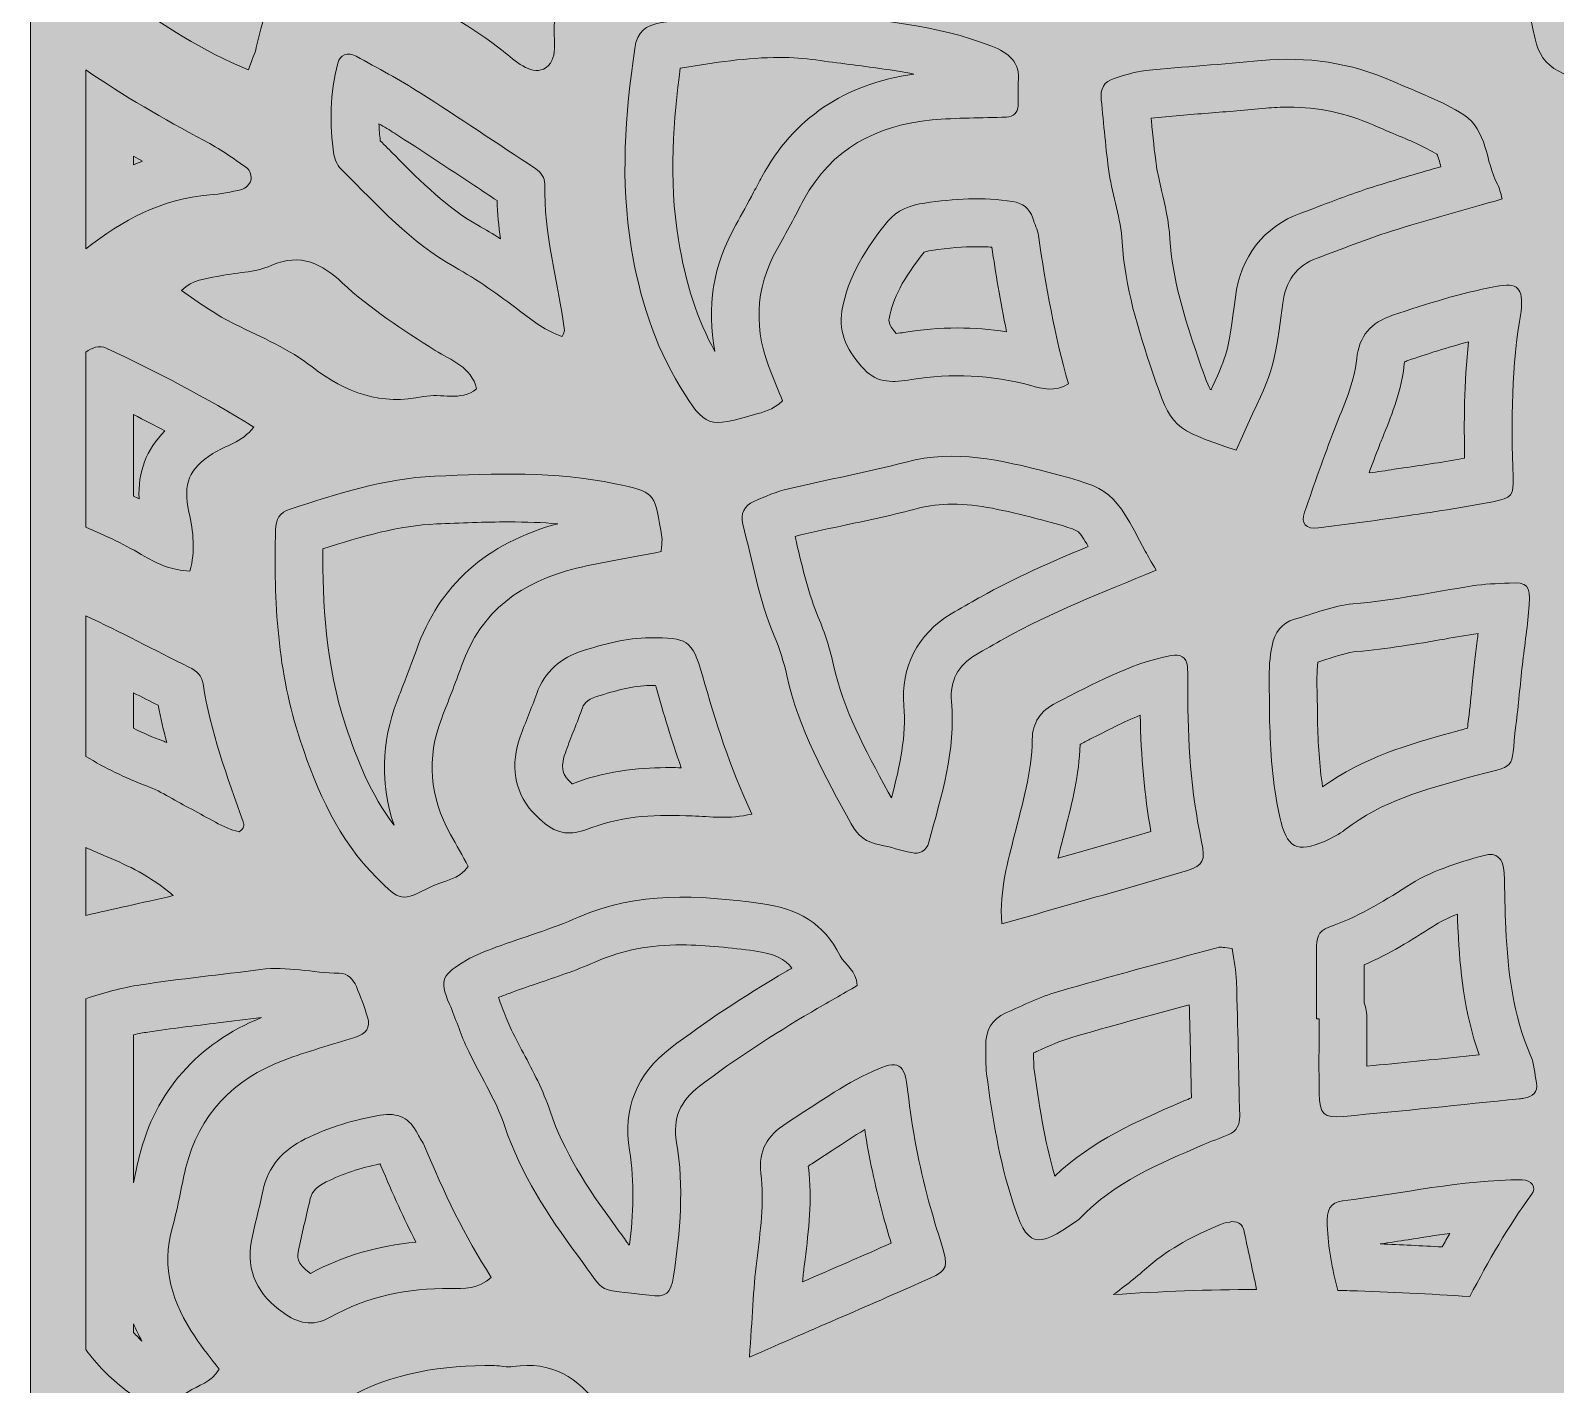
# Model space of a CAD drawing. Extents: x 140 to 2861, y -2860 to -140.
# Drawn here: x 140 to 651, y -963 to -510 of the extents above; entities that cross this region are included whole.
import ezdxf

# ---------------------------------------------------------------- set-up
doc = ezdxf.new("R2010")
doc.units = 0
doc.header["$MEASUREMENT"] = 0
doc.layers.add('Layer 1', color=7, linetype='Continuous')

# ---------------------------------------------------------------- blocks, each defined once
blk = doc.blocks.new('block 3')
at = {"layer": 'Layer 1', "lineweight": 0}
blk.add_lwpolyline([(140.32, -139.6), (140.32, -2859.85), (2860.58, -2859.85), (2860.58, -139.6), (140.32, -139.6)], dxfattribs=at)
for points, knots in [([(385.08, -559.25), (384.15, -560.97), (383.23, -562.69), (382.32, -564.41), (380.28, -568.22), (378.36, -571.82), (376.35, -575.37), (368.81, -588.65), (366.47, -603.06), (369.36, -617.67), (363.57, -607.16), (359.56, -594.9), (357.15, -580.34), (353.8, -560.06), (355.55, -539.4), (357.78, -522.87), (369.31, -521.03), (380.22, -519.33), (391, -519.33), (395.32, -519.33), (399.31, -519.6), (403.19, -520.16), (406.91, -520.69), (410.63, -521.17), (414.24, -521.63), (421.7, -522.6), (428.95, -523.53), (435.95, -524.87), (412.72, -528.2), (395.62, -539.76), (385.08, -559.25)], [0, 0, 0, 0, 1, 1, 1, 2, 2, 2, 3, 3, 3, 4, 4, 4, 5, 5, 5, 6, 6, 6, 7, 7, 7, 8, 8, 8, 9, 9, 9, 10, 10, 10, 10]), ([(590.95, -562.2), (584.7, -564.16), (578.67, -566.44), (572.84, -568.65), (570.38, -569.58), (567.91, -570.51), (565.44, -571.41), (553.11, -575.93), (545.33, -585.89), (543.54, -599.47), (541.06, -618.31), (540.87, -618.73), (535.9, -629.41), (535.74, -629.76), (535.57, -630.12), (535.4, -630.49), (535.28, -630.42), (535.18, -630.36), (535.09, -630.3), (534.2, -628.95), (532.5, -623.94), (531, -619.51), (526.51, -606.31), (522.42, -593.35), (521.64, -580.03), (521.29, -574.12), (520, -568.66), (518.86, -563.84), (518.18, -560.96), (517.54, -558.25), (517.16, -555.75), (516.42, -550.8), (515.94, -545.74), (515.43, -540.38), (515.4, -540.12), (515.38, -539.86), (515.35, -539.59), (521.7, -538.97), (528.23, -538.45), (534.55, -537.95), (540.82, -537.45), (547.3, -536.93), (553.73, -536.31), (556.29, -536.06), (558.86, -535.94), (561.34, -535.94), (571.34, -535.94), (580.6, -537.89), (589.65, -541.9), (591.93, -542.91), (594.19, -543.86), (596.38, -544.77), (601.74, -547.01), (606.82, -549.13), (610.97, -551.73), (611.39, -552.52), (611.92, -554.3), (612.35, -555.87), (605.28, -557.88), (598.07, -559.96), (590.95, -562.2)], [0, 0, 0, 0, 1, 1, 1, 2, 2, 2, 3, 3, 3, 4, 4, 4, 5, 5, 5, 6, 6, 6, 7, 7, 7, 8, 8, 8, 9, 9, 9, 10, 10, 10, 11, 11, 11, 12, 12, 12, 13, 13, 13, 14, 14, 14, 15, 15, 15, 16, 16, 16, 17, 17, 17, 18, 18, 18, 19, 19, 19, 20, 20, 20, 20]), ([(296.46, -567.2), (296.62, -571.56), (297.04, -575.81), (297.6, -579.98), (295.16, -578.43), (292.62, -576.9), (289.98, -575.43), (279.87, -569.8), (271.31, -561.19), (262.24, -552.07), (260.62, -550.44), (259, -548.81), (257.37, -547.2), (257.15, -545.29), (257, -543.39), (256.94, -541.51), (258.71, -542.55), (260.44, -543.61), (262.15, -544.69), (271.13, -550.41), (280.22, -556.44), (289.01, -562.27), (291.49, -563.91), (293.98, -565.56), (296.46, -567.2)], [0, 0, 0, 0, 1, 1, 1, 2, 2, 2, 3, 3, 3, 4, 4, 4, 5, 5, 5, 6, 6, 6, 7, 7, 7, 8, 8, 8, 8]), ([(174.82, -552.34), (175.8, -552.91), (176.8, -553.47), (177.8, -554.04), (176.79, -554.41), (175.8, -554.8), (174.82, -555.21), (174.82, -555.21), (174.82, -552.34), (174.82, -552.34)], [0, 0, 0, 0, 1, 1, 1, 2, 2, 2, 3, 3, 3, 3]), ([(450.62, -609.83), (444.62, -609.83), (438.51, -610.34), (432.47, -611.33), (431.99, -611.41), (430.91, -611.59), (430, -611.68), (427.33, -608.59), (427.56, -607.24), (427.64, -606.77), (428.79, -600.04), (432.42, -593.17), (439.37, -584.52), (439.73, -584.35), (440.55, -584.04), (441.83, -583.86), (447.76, -583.02), (452.59, -582.63), (457.02, -582.63), (458.77, -582.63), (460.43, -582.69), (462.05, -582.82), (463.28, -591.12), (464.84, -600.82), (466.98, -611.07), (461.53, -610.25), (456.07, -609.83), (450.62, -609.83)], [0, 0, 0, 0, 1, 1, 1, 2, 2, 2, 3, 3, 3, 4, 4, 4, 5, 5, 5, 6, 6, 6, 7, 7, 7, 8, 8, 8, 9, 9, 9, 9]), ([(620.27, -653.44), (613.59, -654.62), (606.83, -655.62), (599.78, -656.67), (599.78, -656.67), (596.74, -657.12), (596.74, -657.12), (594, -657.53), (591.19, -657.94), (588.29, -658.34), (589.39, -655.32), (590.5, -652.38), (591.63, -649.46), (592.16, -648.08), (592.72, -646.71), (593.27, -645.35), (596.04, -638.51), (599.18, -630.75), (600.08, -621.62), (600.09, -621.46), (600.11, -621.32), (600.13, -621.21), (600.37, -621.09), (600.74, -620.92), (601.29, -620.73), (607.8, -618.53), (614.62, -616.33), (621.58, -614.47), (620.11, -628.3), (620.01, -641.82), (620.27, -653.44)], [0, 0, 0, 0, 1, 1, 1, 2, 2, 2, 3, 3, 3, 4, 4, 4, 5, 5, 5, 6, 6, 6, 7, 7, 7, 8, 8, 8, 9, 9, 9, 10, 10, 10, 10]), ([(176.66, -667.05), (176.05, -666.75), (175.44, -666.45), (174.82, -666.15), (174.82, -666.15), (174.82, -638.82), (174.82, -638.82), (178.41, -640.64), (181.9, -642.46), (185.28, -644.29), (179.06, -650.53), (176.24, -657.99), (176.66, -667.05)], [0, 0, 0, 0, 1, 1, 1, 2, 2, 2, 3, 3, 3, 4, 4, 4, 4]), ([(458.23, -699.85), (458.23, -699.85), (457.7, -700.15), (457.7, -700.15), (454.66, -701.85), (451.52, -703.62), (448.38, -705.51), (437.2, -712.24), (431.45, -723.43), (432.6, -736.2), (433.5, -746.19), (431.28, -756.4), (428.44, -767.06), (428.44, -767.06), (427.38, -765.1), (427.38, -765.1), (419.6, -750.81), (412.26, -737.31), (409.08, -722.69), (407.9, -717.28), (406.18, -711.88), (403.97, -706.62), (400.74, -698.94), (398.75, -690.5), (396.65, -681.57), (396.5, -680.92), (396.35, -680.26), (396.19, -679.6), (396.7, -679.45), (397.19, -679.31), (397.68, -679.2), (402.84, -677.97), (408.22, -676.82), (413.42, -675.71), (421.27, -674.03), (429.39, -672.3), (437.46, -670.17), (441.04, -669.22), (444.74, -668.76), (448.77, -668.76), (457.53, -668.76), (466.62, -670.93), (476.75, -673.55), (483.01, -675.18), (489.49, -676.86), (490.99, -678.07), (491.76, -678.69), (492.92, -680.47), (494.33, -682.94), (481.85, -688.13), (469.92, -693.29), (458.23, -699.85)], [0, 0, 0, 0, 1, 1, 1, 2, 2, 2, 3, 3, 3, 4, 4, 4, 5, 5, 5, 6, 6, 6, 7, 7, 7, 8, 8, 8, 9, 9, 9, 10, 10, 10, 11, 11, 11, 12, 12, 12, 13, 13, 13, 14, 14, 14, 15, 15, 15, 16, 16, 16, 17, 17, 17, 17]), ([(300.31, -674.73), (306.28, -674.73), (311.71, -674.93), (316.75, -675.34), (292.91, -681.76), (277.01, -695.98), (269.46, -717.63), (268.09, -721.54), (266.58, -725.42), (264.97, -729.53), (264.31, -731.22), (263.65, -732.92), (263, -734.61), (257.65, -748.54), (257.34, -762.71), (261.99, -776.18), (254.2, -766.01), (249.48, -753.9), (245.84, -743.01), (239.04, -722.64), (237.99, -701.2), (238.19, -683.71), (251.18, -679.56), (263.62, -675.94), (276.23, -675.41), (284.14, -675.07), (292.32, -674.73), (300.31, -674.73)], [0, 0, 0, 0, 1, 1, 1, 2, 2, 2, 3, 3, 3, 4, 4, 4, 5, 5, 5, 6, 6, 6, 7, 7, 7, 8, 8, 8, 9, 9, 9, 9]), ([(613.62, -713.9), (617.29, -713.27), (621.09, -712.61), (624.78, -712.03), (624.71, -712.53), (624.65, -713.05), (624.58, -713.56), (624.27, -715.97), (623.97, -718.37), (623.7, -720.78), (623.39, -723.51), (623.12, -726.24), (622.84, -728.97), (622.43, -733.02), (622.05, -736.85), (621.57, -740.68), (621.43, -741.79), (621.31, -742.81), (621.21, -743.75), (620.01, -744.06), (618.66, -744.42), (617.17, -744.84), (617.17, -744.84), (615.66, -745.26), (615.66, -745.26), (601.91, -749.09), (586.43, -753.4), (572.74, -763.36), (571.63, -756.16), (571.27, -748.8), (571, -741.31), (571.03, -738.24), (570.97, -735.36), (570.92, -732.81), (570.82, -728.44), (570.75, -724.8), (571.12, -721.65), (572.03, -721.36), (572.92, -721.08), (573.79, -720.79), (577.66, -719.54), (581.31, -718.35), (584.2, -718.1), (594.35, -717.24), (604.15, -715.54), (613.62, -713.9)], [0, 0, 0, 0, 1, 1, 1, 2, 2, 2, 3, 3, 3, 4, 4, 4, 5, 5, 5, 6, 6, 6, 7, 7, 7, 8, 8, 8, 9, 9, 9, 10, 10, 10, 11, 11, 11, 12, 12, 12, 13, 13, 13, 14, 14, 14, 15, 15, 15, 15]), ([(354.42, -756.93), (345.81, -756.93), (334.41, -757.51), (322.55, -762.02), (322.17, -762.16), (321.86, -762.28), (321.58, -762.37), (319.18, -760.3), (318.72, -758.8), (318.5, -757.53), (318.33, -756.58), (318.24, -754.98), (319.31, -751.96), (320.08, -749.79), (320.94, -747.58), (321.86, -745.25), (322.84, -742.76), (323.85, -740.18), (324.8, -737.49), (325.35, -735.94), (326.37, -734.21), (329.75, -733.16), (336.25, -731.14), (342.08, -729.47), (347.66, -729.46), (347.66, -729.46), (349.51, -729.46), (349.51, -729.46), (349.6, -729.77), (349.7, -730.11), (349.8, -730.48), (352.12, -738.6), (354.74, -747.52), (358.11, -756.97), (356.82, -756.94), (355.6, -756.93), (354.42, -756.93)], [0, 0, 0, 0, 1, 1, 1, 2, 2, 2, 3, 3, 3, 4, 4, 4, 5, 5, 5, 6, 6, 6, 7, 7, 7, 8, 8, 8, 9, 9, 9, 10, 10, 10, 11, 11, 11, 12, 12, 12, 12]), ([(174.82, -731.91), (177.53, -733.29), (180.27, -734.69), (183.04, -736.07), (183.83, -740.3), (184.81, -744.44), (185.91, -748.5), (185.48, -748.33), (185.05, -748.17), (184.61, -748.01), (181.39, -746.83), (178.14, -745.42), (174.82, -743.74), (174.82, -743.74), (174.82, -731.91), (174.82, -731.91)], [0, 0, 0, 0, 1, 1, 1, 2, 2, 2, 3, 3, 3, 4, 4, 4, 5, 5, 5, 5]), ([(484.17, -787.23), (484.19, -787.18), (484.2, -787.12), (484.21, -787.07), (484.54, -785.78), (484.87, -784.49), (485.18, -783.21), (485.65, -781.29), (486.15, -779.37), (486.64, -777.45), (488.93, -768.61), (491.28, -759.48), (491.55, -749.16), (492.66, -748.59), (493.76, -748.02), (494.87, -747.45), (500.6, -744.51), (506.16, -741.65), (511.71, -739.35), (511.95, -753.27), (513.13, -766.12), (515.28, -778.28), (505.07, -781.27), (494.8, -784.2), (484.17, -787.23)], [0, 0, 0, 0, 1, 1, 1, 2, 2, 2, 3, 3, 3, 4, 4, 4, 5, 5, 5, 6, 6, 6, 7, 7, 7, 8, 8, 8, 8]), ([(586.66, -835.64), (586.66, -835.64), (586.66, -834.25), (586.66, -834.25), (586.66, -830.46), (586.67, -826.67), (586.66, -822.87), (595.08, -819.27), (602.54, -814.65), (609.54, -810.14), (612.03, -808.53), (614.79, -807.18), (617.84, -805.96), (617.89, -807.82), (617.95, -809.7), (618.05, -811.6), (618.69, -824.18), (620.07, -838.68), (625.09, -853.04), (623.64, -853.19), (622.19, -853.34), (620.75, -853.48), (609.85, -854.6), (598.65, -855.74), (587.52, -856.82), (587.52, -854.13), (587.53, -851.41), (587.55, -848.61), (587.56, -846.07), (587.58, -843.53), (587.58, -840.99), (587.58, -839.11), (587.25, -837.31), (586.66, -835.64)], [0, 0, 0, 0, 1, 1, 1, 2, 2, 2, 3, 3, 3, 4, 4, 4, 5, 5, 5, 6, 6, 6, 7, 7, 7, 8, 8, 8, 9, 9, 9, 10, 10, 10, 11, 11, 11, 11]), ([(340.75, -884.96), (342.57, -895.68), (342.01, -906.62), (340.8, -916.59), (340.72, -916.58), (340.63, -916.57), (340.54, -916.56), (340.3, -916.24), (340.06, -915.9), (339.83, -915.57), (338.85, -914.19), (337.68, -912.54), (336.23, -910.57), (326.27, -897.03), (318.72, -885.28), (314.23, -871.91), (311.82, -864.76), (308.49, -858.51), (305.27, -852.46), (303.65, -849.43), (302.12, -846.56), (300.8, -843.73), (299.89, -841.78), (299.05, -839.52), (298.15, -837.13), (297.75, -836.05), (297.35, -834.96), (296.92, -833.85), (298.07, -833.36), (299.41, -832.87), (300.79, -832.36), (300.79, -832.36), (301.64, -832.04), (301.64, -832.04), (304.71, -830.91), (307.82, -829.85), (311.11, -828.73), (317.34, -826.61), (323.79, -824.42), (330.21, -821.59), (338.48, -817.95), (347.39, -816.25), (358.26, -816.25), (366.54, -816.25), (375.14, -817.25), (382.46, -818.23), (389.45, -819.17), (392.86, -821.03), (395.12, -823.97), (394.59, -824.28), (394.06, -824.6), (393.52, -824.91), (378.26, -833.92), (365.87, -842.14), (354.53, -850.77), (343.19, -859.41), (338.43, -871.23), (340.75, -884.96)], [0, 0, 0, 0, 1, 1, 1, 2, 2, 2, 3, 3, 3, 4, 4, 4, 5, 5, 5, 6, 6, 6, 7, 7, 7, 8, 8, 8, 9, 9, 9, 10, 10, 10, 11, 11, 11, 12, 12, 12, 13, 13, 13, 14, 14, 14, 15, 15, 15, 16, 16, 16, 17, 17, 17, 18, 18, 18, 19, 19, 19, 19]), ([(526.33, -868.46), (526.33, -868.46), (524.59, -869.22), (524.59, -869.22), (511.01, -875.08), (495.76, -881.66), (483.1, -893.56), (479.63, -881.53), (477.71, -869.08), (476.15, -857.33), (476.02, -856.34), (476.03, -854.83), (476.03, -853.24), (476.03, -853.24), (476.03, -852.37), (476.03, -852.37), (476.47, -852.17), (476.91, -851.98), (477.34, -851.78), (481.29, -850.01), (485.01, -848.33), (488.47, -847.32), (501.57, -843.49), (515.02, -839.83), (528.12, -836.29), (528.33, -843.96), (528.5, -851.69), (528.67, -859.21), (528.73, -861.95), (528.79, -864.68), (528.85, -867.41), (528.03, -867.75), (527.19, -868.09), (526.33, -868.46)], [0, 0, 0, 0, 1, 1, 1, 2, 2, 2, 3, 3, 3, 4, 4, 4, 5, 5, 5, 6, 6, 6, 7, 7, 7, 8, 8, 8, 9, 9, 9, 10, 10, 10, 11, 11, 11, 11]), ([(203.1, -842.34), (207.87, -841.77), (212.78, -841.19), (217.67, -840.54), (196.22, -849.19), (182.07, -865.28), (176.7, -887.19), (175.97, -890.15), (175.39, -893.04), (174.82, -895.83), (174.82, -895.83), (174.82, -846.3), (174.82, -846.3), (176.45, -845.94), (178.05, -845.65), (179.64, -845.4), (187.34, -844.22), (195.35, -843.27), (203.1, -842.34)], [0, 0, 0, 0, 1, 1, 1, 2, 2, 2, 3, 3, 3, 4, 4, 4, 5, 5, 5, 6, 6, 6, 6]), ([(400.64, -890.71), (400.62, -890.56), (400.61, -890.42), (400.6, -890.32), (400.83, -890.12), (401.2, -889.82), (401.8, -889.44), (404.07, -887.99), (406.32, -886.51), (408.57, -885.03), (412.29, -882.58), (415.9, -880.21), (419.5, -878.05), (420.94, -887.28), (422.93, -896.65), (425.45, -906.02), (426.37, -909.43), (427.37, -912.83), (428.34, -916.04), (418.67, -920.32), (408.87, -924.58), (398.7, -928.99), (398.86, -927.25), (399.03, -925.55), (399.24, -923.87), (399.24, -923.87), (399.53, -921.5), (399.53, -921.5), (400.73, -911.76), (401.98, -901.68), (400.64, -890.71)], [0, 0, 0, 0, 1, 1, 1, 2, 2, 2, 3, 3, 3, 4, 4, 4, 5, 5, 5, 6, 6, 6, 7, 7, 7, 8, 8, 8, 9, 9, 9, 10, 10, 10, 10]), ([(239.31, -895.54), (244.77, -892.86), (250.77, -890.84), (257.18, -889.52), (257.27, -889.66), (257.55, -890.1), (257.61, -890.2), (261.51, -899.57), (265.36, -907.96), (269.31, -915.65), (256.57, -916.86), (244.74, -920.38), (234.01, -926.17), (229.14, -922.61), (229.57, -920.44), (229.99, -918.33), (230.51, -915.69), (231.16, -912.99), (231.84, -910.13), (232.49, -907.45), (233.15, -904.69), (233.75, -901.82), (234.17, -899.76), (235.14, -897.58), (239.31, -895.54)], [0, 0, 0, 0, 1, 1, 1, 2, 2, 2, 3, 3, 3, 4, 4, 4, 5, 5, 5, 6, 6, 6, 7, 7, 7, 8, 8, 8, 8]), ([(615.31, -912.75), (614.45, -914.26), (613.6, -915.77), (612.76, -917.28), (605.85, -916.9), (598.92, -916.57), (592.02, -916.3), (595.16, -915.83), (598.27, -915.34), (601.33, -914.86), (606.07, -914.12), (610.72, -913.39), (615.31, -912.75)], [0, 0, 0, 0, 1, 1, 1, 2, 2, 2, 3, 3, 3, 4, 4, 4, 4]), ([(177.57, -948.79), (176.65, -947.91), (175.74, -946.95), (174.82, -945.92), (174.82, -945.92), (174.82, -943.04), (174.82, -943.04), (175.63, -944.96), (176.55, -946.87), (177.57, -948.79)], [0, 0, 0, 0, 1, 1, 1, 2, 2, 2, 3, 3, 3, 3])]:
    blk.add_open_spline(points, degree=3, knots=knots, dxfattribs=at)
blk = doc.blocks.new('block 5')
at = {"layer": 'Layer 1', "lineweight": 0}
blk.add_lwpolyline([(140.32, -139.6), (140.32, -2859.85), (2860.58, -2859.85), (2860.58, -139.6), (140.32, -139.6)], dxfattribs=at)
for points, knots in [([(158.82, -434.23), (164.13, -424.06), (170.54, -414.51), (177.77, -405.46), (180.02, -402.65), (182.61, -401.45), (185.72, -403.76), (203.58, -417.05), (221.39, -430.41), (239.2, -443.77), (240.43, -444.7), (241.6, -445.76), (242.64, -446.91), (244.54, -449), (245.08, -451.24), (243.49, -453.91), (240.57, -458.8), (237.94, -463.86), (234.99, -468.73), (226.05, -483.46), (219.62, -499.18), (215.88, -516.01), (215.44, -518), (214.53, -519.87), (213.26, -523.43), (197.65, -517.16), (184.84, -508.47), (171.97, -499.94), (167.45, -496.95), (163.23, -493.53), (158.82, -490.37), (158.82, -490.37), (158.82, -434.23), (158.82, -434.23)], [0, 0, 0, 0, 1, 1, 1, 2, 2, 2, 3, 3, 3, 4, 4, 4, 5, 5, 5, 6, 6, 6, 7, 7, 7, 8, 8, 8, 9, 9, 9, 10, 10, 10, 11, 11, 11, 11]), ([(726.72, -465.05), (718.09, -466.53), (709.59, -468.81), (701.03, -470.68), (693.74, -472.27), (689.08, -476.31), (687.7, -483.95), (684.8, -500.12), (675.9, -513.61), (667.86, -527.48), (666.27, -530.24), (663.84, -530.61), (661.25, -529.3), (658.02, -527.66), (655.05, -525.51), (651.8, -523.92), (647.18, -521.66), (644.9, -517.93), (643.86, -513.1), (640.01, -495.37), (635.43, -477.78), (636.63, -459.35), (636.97, -454.21), (636.46, -448.98), (635.96, -443.84), (634.8, -431.91), (635.4, -420.02), (636.26, -408.12), (636.52, -404.52), (638.39, -402.69), (641.9, -401.83), (646.5, -400.7), (651.07, -400.47), (655.77, -400.74), (669.23, -401.54), (682.69, -402.32), (696.16, -402.82), (712.35, -403.43), (725.88, -411.02), (739.38, -418.79), (741.61, -420.08), (743.48, -422.17), (745.83, -423.08), (756.91, -427.41), (761.19, -436.11), (762.25, -447.22), (762.59, -450.75), (763.63, -454.22), (764.72, -459.45), (751.17, -461.42), (738.9, -462.95), (726.72, -465.05)], [0, 0, 0, 0, 1, 1, 1, 2, 2, 2, 3, 3, 3, 4, 4, 4, 5, 5, 5, 6, 6, 6, 7, 7, 7, 8, 8, 8, 9, 9, 9, 10, 10, 10, 11, 11, 11, 12, 12, 12, 13, 13, 13, 14, 14, 14, 15, 15, 15, 16, 16, 16, 17, 17, 17, 17]), ([(339.82, -478.38), (337.62, -483.48), (333.52, -483.19), (330.27, -484.46), (317.11, -489.56), (315.34, -492.16), (315.57, -506.1), (315.57, -506.61), (315.73, -507.13), (315.67, -507.64), (315, -513.08), (317.56, -520.5), (311.98, -523.2), (307.59, -525.32), (302.4, -520.34), (298.52, -517.25), (288.37, -509.16), (277.14, -502.97), (265.75, -496.94), (263.03, -495.5), (260.35, -493.86), (257.96, -491.93), (256.36, -490.65), (255.37, -488.53), (256.44, -486.4), (264.07, -471.12), (271.91, -455.99), (287.72, -447.23), (290.63, -445.62), (293.37, -445.25), (296.38, -447.22), (311.41, -457.03), (325.68, -467.84), (339.82, -478.38)], [0, 0, 0, 0, 1, 1, 1, 2, 2, 2, 3, 3, 3, 4, 4, 4, 5, 5, 5, 6, 6, 6, 7, 7, 7, 8, 8, 8, 9, 9, 9, 10, 10, 10, 11, 11, 11, 11]), ([(470.9, -527.68), (470.67, -530.25), (471, -532.86), (470.87, -535.44), (470.75, -537.84), (469.24, -539.16), (466.9, -539.26), (458.61, -539.61), (450.28, -539.47), (442.04, -540.25), (423.44, -542.01), (408.37, -549.81), (399.16, -566.86), (396.2, -572.33), (393.33, -577.86), (390.26, -583.27), (382.52, -596.91), (382.34, -610.86), (388.32, -625.12), (389.52, -627.98), (390.65, -630.87), (391.99, -634.21), (388.68, -637.42), (385.59, -637.94), (382.61, -638.8), (367.28, -643.24), (366.14, -643.2), (357.79, -629.58), (349.02, -615.29), (344.09, -599.44), (341.37, -582.95), (337.68, -560.68), (339.33, -538.51), (342.55, -516.32), (343.38, -510.6), (346.09, -508.53), (351.45, -507.68), (369.35, -504.83), (387.08, -501.69), (405.45, -504.32), (424.43, -507.03), (443.55, -508.39), (461.71, -515.45), (467.85, -517.84), (471.51, -520.75), (470.9, -527.68)], [0, 0, 0, 0, 1, 1, 1, 2, 2, 2, 3, 3, 3, 4, 4, 4, 5, 5, 5, 6, 6, 6, 7, 7, 7, 8, 8, 8, 9, 9, 9, 10, 10, 10, 11, 11, 11, 12, 12, 12, 13, 13, 13, 14, 14, 14, 15, 15, 15, 15]), ([(270.74, -531.2), (283.74, -539.47), (296.51, -548.09), (309.38, -556.56), (311.23, -557.78), (312.45, -559.56), (312.41, -561.67), (312.06, -578.35), (316.91, -594.31), (318.98, -610.65), (319.04, -611.1), (318.64, -611.61), (318.24, -612.65), (312.8, -610.94), (308.4, -607.44), (304.02, -604.09), (297.03, -598.75), (289.9, -593.7), (282.2, -589.41), (267.56, -581.26), (256.55, -568.79), (244.79, -557.26), (243.38, -555.88), (242.16, -553.8), (241.87, -551.89), (240.29, -541.61), (240.6, -531.34), (243.15, -521.22), (243.85, -518.43), (246.51, -517.39), (249.27, -518.9), (256.5, -522.87), (263.79, -526.77), (270.74, -531.2)], [0, 0, 0, 0, 1, 1, 1, 2, 2, 2, 3, 3, 3, 4, 4, 4, 5, 5, 5, 6, 6, 6, 7, 7, 7, 8, 8, 8, 9, 9, 9, 10, 10, 10, 11, 11, 11, 11]), ([(631.24, -561.71), (631.95, -563.04), (632.21, -564.61), (632.88, -566.68), (620.38, -570.28), (607.98, -573.62), (595.74, -577.46), (587.36, -580.09), (579.2, -583.42), (570.94, -586.44), (563.87, -589.03), (560.38, -594.2), (559.41, -601.56), (555.74, -629.4), (555.57, -623.6), (543.84, -650.73), (522.23, -643.39), (522.21, -643.39), (515.85, -624.66), (511.02, -610.44), (506.56, -596.2), (505.66, -580.97), (505.21, -573.3), (502.49, -565.79), (501.34, -558.13), (500.11, -549.95), (499.56, -541.68), (498.65, -533.45), (498.26, -529.89), (499.55, -527.35), (503.03, -526.31), (506.48, -525.28), (509.95, -524.05), (513.49, -523.7), (526.37, -522.43), (539.3, -521.64), (552.19, -520.39), (567.46, -518.9), (582.12, -521.06), (596.14, -527.28), (604.17, -530.84), (612.64, -533.79), (619.97, -538.49), (627.93, -543.61), (627.16, -554.07), (631.24, -561.71)], [0, 0, 0, 0, 1, 1, 1, 2, 2, 2, 3, 3, 3, 4, 4, 4, 5, 5, 5, 6, 6, 6, 7, 7, 7, 8, 8, 8, 9, 9, 9, 10, 10, 10, 11, 11, 11, 12, 12, 12, 13, 13, 13, 14, 14, 14, 15, 15, 15, 15]), ([(158.82, -523.52), (171.53, -532.2), (184.85, -539.87), (198.46, -547.12), (203.46, -549.78), (208.17, -553.04), (212.79, -556.34), (213.78, -557.04), (214.38, -559.24), (214.08, -560.49), (213.78, -561.7), (212.25, -563.16), (210.99, -563.48), (207.5, -564.38), (203.89, -565.01), (200.29, -565.29), (184.3, -566.51), (171.08, -573.82), (158.82, -583.32), (158.82, -583.32), (158.82, -523.52), (158.82, -523.52)], [0, 0, 0, 0, 1, 1, 1, 2, 2, 2, 3, 3, 3, 4, 4, 4, 5, 5, 5, 6, 6, 6, 7, 7, 7, 7]), ([(475.09, -629.09), (461.86, -625.55), (448.54, -624.9), (435.08, -627.12), (429.29, -628.07), (423.89, -628.5), (419.27, -623.65), (413.97, -618.08), (410.56, -611.69), (411.87, -604.06), (413.84, -592.6), (420.07, -582.93), (427.24, -574.08), (430.13, -570.51), (434.93, -568.68), (439.59, -568.02), (449.34, -566.64), (459.16, -565.97), (468.99, -567.53), (472.35, -568.06), (474.68, -569.7), (475.71, -573.04), (476.32, -575.02), (477.35, -576.91), (477.64, -578.93), (480.1, -595.7), (483.08, -612.36), (487.68, -628.52), (483.11, -631.39), (478.94, -630.12), (475.09, -629.09)], [0, 0, 0, 0, 1, 1, 1, 2, 2, 2, 3, 3, 3, 4, 4, 4, 5, 5, 5, 6, 6, 6, 7, 7, 7, 8, 8, 8, 9, 9, 9, 10, 10, 10, 10]), ([(244.62, -594.68), (254.13, -603.54), (264.88, -610.45), (275.78, -617.34), (281.04, -620.66), (287.88, -622.87), (289.63, -630.2), (284.21, -634.56), (277.73, -631.54), (271.86, -632.78), (257.75, -635.75), (245.94, -631.67), (234.6, -622.87), (226.98, -616.95), (217.75, -613), (208.97, -608.7), (202.53, -605.53), (196.82, -601.51), (190.8, -597.33), (194.64, -593.55), (198.9, -593.43), (202.79, -592.57), (208.81, -591.23), (215.41, -591.38), (220.89, -588.93), (230.79, -584.5), (238.04, -588.56), (244.62, -594.68)], [0, 0, 0, 0, 1, 1, 1, 2, 2, 2, 3, 3, 3, 4, 4, 4, 5, 5, 5, 6, 6, 6, 7, 7, 7, 8, 8, 8, 9, 9, 9, 9]), ([(636.46, -659.73), (636.68, -665.86), (636.21, -666.68), (629.74, -667.95), (619.59, -669.95), (609.34, -671.42), (599.1, -672.95), (589.88, -674.32), (580.63, -675.55), (571.38, -676.7), (567.09, -677.23), (565.39, -675.34), (566.72, -671.44), (569.91, -662.14), (573.16, -652.85), (576.71, -643.68), (579.7, -635.95), (583.33, -628.47), (584.15, -620.06), (584.89, -612.55), (588.98, -608), (596.18, -605.57), (607.48, -601.76), (618.84, -598.21), (630.57, -595.99), (638.17, -594.56), (639.96, -596.29), (639.14, -604.3), (635.99, -622.4), (635.81, -641.04), (636.46, -659.73)], [0, 0, 0, 0, 1, 1, 1, 2, 2, 2, 3, 3, 3, 4, 4, 4, 5, 5, 5, 6, 6, 6, 7, 7, 7, 8, 8, 8, 9, 9, 9, 10, 10, 10, 10]), ([(158.82, -617.96), (160.89, -616.46), (163.17, -615.38), (165.86, -616.65), (182.67, -624.54), (199.12, -633.11), (215.01, -643), (211.08, -648.24), (205.6, -649.1), (201.31, -651.87), (193.42, -656.97), (191.24, -661.79), (193.36, -671.49), (194.79, -678.06), (195.58, -684.5), (193.67, -691.18), (187.77, -690.97), (182.95, -688.86), (178.58, -686.28), (172.2, -682.51), (165.59, -679.33), (158.82, -676.47), (158.82, -676.47), (158.82, -617.96), (158.82, -617.96)], [0, 0, 0, 0, 1, 1, 1, 2, 2, 2, 3, 3, 3, 4, 4, 4, 5, 5, 5, 6, 6, 6, 7, 7, 7, 8, 8, 8, 8]), ([(466.06, -713.8), (462.9, -715.58), (459.74, -717.34), (456.63, -719.21), (450.79, -722.73), (447.91, -727.88), (448.53, -734.76), (450.01, -751.11), (445.16, -766.44), (440.98, -781.87), (440.14, -784.97), (437.9, -785.92), (435.11, -785.38), (431.56, -784.7), (428.13, -783.4), (424.58, -782.79), (420.12, -782.02), (417.09, -779.69), (414.97, -775.77), (406.33, -759.84), (397.36, -744.09), (393.44, -726.09), (392.46, -721.57), (391.01, -717.09), (389.22, -712.83), (384.16, -700.8), (381.93, -688), (378.71, -675.47), (377.82, -671.99), (379.17, -669.26), (382.38, -667.86), (386.15, -666.22), (390, -664.58), (393.98, -663.63), (407.08, -660.52), (420.36, -658.14), (433.37, -654.7), (449.67, -650.39), (465.26, -654.05), (480.76, -658.07), (502.57, -663.72), (502.49, -664), (513.39, -684.55), (514.35, -686.34), (515.41, -688.08), (517, -690.86), (498.8, -698.52), (481.87, -704.93), (466.06, -713.8)], [0, 0, 0, 0, 1, 1, 1, 2, 2, 2, 3, 3, 3, 4, 4, 4, 5, 5, 5, 6, 6, 6, 7, 7, 7, 8, 8, 8, 9, 9, 9, 10, 10, 10, 11, 11, 11, 12, 12, 12, 13, 13, 13, 14, 14, 14, 15, 15, 15, 16, 16, 16, 16]), ([(222.31, -677.37), (222.4, -673.93), (223.67, -671.57), (227.22, -670.43), (243.01, -665.33), (258.79, -660.13), (275.55, -659.42), (295.77, -658.57), (316.01, -657.73), (336.02, -661.96), (349.09, -664.72), (349.08, -664.75), (351.24, -677.52), (351.42, -678.54), (351.63, -679.57), (351.66, -680.6), (351.7, -681.62), (351.54, -682.65), (351.39, -684.65), (341.23, -686.63), (332.04, -688.08), (323.02, -690.25), (304.8, -694.64), (291, -704.45), (284.56, -722.9), (282.52, -728.77), (280.17, -734.54), (277.94, -740.34), (272.78, -753.79), (273.79, -766.76), (280.91, -779.27), (282.94, -782.85), (284.88, -786.48), (286.79, -789.97), (283.68, -794.48), (278.57, -794.69), (274.47, -796.74), (264.36, -801.81), (264.22, -801.8), (256.21, -793.81), (243.37, -781.01), (236.28, -764.9), (230.67, -748.08), (222.99, -725.12), (221.68, -701.35), (222.31, -677.37)], [0, 0, 0, 0, 1, 1, 1, 2, 2, 2, 3, 3, 3, 4, 4, 4, 5, 5, 5, 6, 6, 6, 7, 7, 7, 8, 8, 8, 9, 9, 9, 10, 10, 10, 11, 11, 11, 12, 12, 12, 13, 13, 13, 14, 14, 14, 15, 15, 15, 15]), ([(582.85, -702.16), (596.32, -701.02), (609.48, -698.23), (622.78, -696.14), (626.87, -695.5), (631.04, -695.36), (635.19, -695.17), (641.23, -694.89), (642.33, -695.89), (641.88, -702.48), (641.41, -709.19), (640.35, -715.86), (639.6, -722.56), (638.85, -729.26), (638.28, -735.98), (637.44, -742.67), (635.41, -758.95), (638.86, -755.4), (621.47, -760.25), (607, -764.28), (592.47, -768.11), (580.32, -777.68), (578.32, -779.27), (575.92, -780.45), (573.56, -781.48), (564.07, -785.65), (560.76, -783.87), (558.38, -773.46), (555.82, -762.27), (555.33, -750.86), (555, -741.51), (555.12, -731.69), (554.19, -723.93), (555.81, -716.17), (556.76, -711.62), (558.91, -708.56), (563.34, -707.29), (569.82, -705.44), (576.25, -702.72), (582.85, -702.16)], [0, 0, 0, 0, 1, 1, 1, 2, 2, 2, 3, 3, 3, 4, 4, 4, 5, 5, 5, 6, 6, 6, 7, 7, 7, 8, 8, 8, 9, 9, 9, 10, 10, 10, 11, 11, 11, 12, 12, 12, 13, 13, 13, 13]), ([(158.82, -706.1), (170.49, -711.51), (181.8, -717.66), (193.35, -723.31), (195.9, -724.56), (197.65, -726.17), (198.06, -728.93), (200.46, -744.92), (206.21, -759.93), (211.49, -775.08), (211.91, -776.27), (211.94, -777.11), (210.1, -778.38), (204.68, -777.17), (199.67, -773.55), (194.28, -770.88), (189.18, -768.35), (184.42, -764.98), (179.12, -763.04), (171.93, -760.41), (165.23, -757.01), (158.82, -753.15), (158.82, -753.15), (158.82, -706.1), (158.82, -706.1)], [0, 0, 0, 0, 1, 1, 1, 2, 2, 2, 3, 3, 3, 4, 4, 4, 5, 5, 5, 6, 6, 6, 7, 7, 7, 8, 8, 8, 8]), ([(365.19, -726.1), (369.55, -741.41), (374.26, -756.55), (381.72, -772.45), (374.06, -774.3), (367.88, -773.3), (361.74, -773.08), (350.35, -772.67), (339.06, -772.86), (328.23, -776.97), (323.26, -778.86), (318.6, -780.06), (313.65, -776.47), (307.95, -772.34), (303.97, -767.31), (302.74, -760.3), (301.91, -755.59), (302.66, -751.02), (304.23, -746.61), (305.96, -741.75), (308, -737), (309.72, -732.15), (312.35, -724.71), (317.96, -720.07), (325, -717.88), (332.3, -715.61), (339.75, -713.47), (347.64, -713.46), (359.92, -713.44), (361.73, -713.93), (365.19, -726.1)], [0, 0, 0, 0, 1, 1, 1, 2, 2, 2, 3, 3, 3, 4, 4, 4, 5, 5, 5, 6, 6, 6, 7, 7, 7, 8, 8, 8, 9, 9, 9, 10, 10, 10, 10]), ([(532.26, -781.78), (533.56, -787.9), (532.8, -789.78), (527.57, -791.33), (507.35, -797.34), (487.03, -803.03), (465.34, -809.24), (464.57, -797.29), (467.47, -788.29), (469.64, -779.42), (472.21, -768.86), (475.52, -758.57), (475.57, -747.54), (475.59, -741.91), (478.33, -737.93), (483.52, -735.29), (495.96, -728.96), (508.19, -722.14), (522.08, -719.39), (524.95, -718.83), (527.21, -719.81), (527.48, -723.13), (527.68, -725.7), (527.7, -728.3), (527.68, -730.88), (527.51, -748), (528.7, -764.99), (532.26, -781.78)], [0, 0, 0, 0, 1, 1, 1, 2, 2, 2, 3, 3, 3, 4, 4, 4, 5, 5, 5, 6, 6, 6, 7, 7, 7, 8, 8, 8, 9, 9, 9, 9]), ([(158.82, -783.64), (161.18, -784.72), (163.56, -785.76), (165.96, -786.77), (173.04, -789.74), (180.05, -792.97), (188.08, -799.76), (177.08, -802.25), (167.86, -804.34), (158.82, -806.39), (158.82, -806.39), (158.82, -783.64), (158.82, -783.64)], [0, 0, 0, 0, 1, 1, 1, 2, 2, 2, 3, 3, 3, 4, 4, 4, 4]), ([(640.13, -867.54), (639.62, -867.63), (639.1, -867.7), (638.59, -867.75), (619.01, -869.73), (599.44, -871.79), (579.85, -873.62), (573.05, -874.26), (571.78, -873), (571.62, -865.89), (571.43, -857.59), (571.58, -849.29), (571.58, -840.99), (571.58, -840.99), (570.66, -840.99), (570.66, -840.99), (570.66, -833.21), (570.68, -825.44), (570.65, -817.66), (570.64, -814.39), (571.09, -811.54), (574.81, -810.29), (584.21, -807.13), (592.55, -802.05), (600.88, -796.69), (608.69, -791.65), (617.74, -788.78), (626.75, -786.32), (631.02, -785.16), (633.3, -787.22), (633.5, -792.12), (633.76, -798.34), (633.71, -804.57), (634.03, -810.78), (634.77, -825.32), (636.44, -839.66), (642.33, -853.23), (643.54, -856.02), (643.71, -859.28), (644.27, -862.34), (644.87, -865.61), (643.03, -867.03), (640.13, -867.54)], [0, 0, 0, 0, 1, 1, 1, 2, 2, 2, 3, 3, 3, 4, 4, 4, 5, 5, 5, 6, 6, 6, 7, 7, 7, 8, 8, 8, 9, 9, 9, 10, 10, 10, 11, 11, 11, 12, 12, 12, 13, 13, 13, 14, 14, 14, 14]), ([(323.76, -806.95), (343.61, -798.2), (363.75, -799.58), (384.58, -802.37), (397.14, -804.05), (405.8, -808.84), (411.28, -819.87), (412.86, -823.04), (416.77, -824.68), (417.02, -829.84), (412.19, -832.61), (406.89, -835.6), (401.66, -838.69), (388.75, -846.31), (376.17, -854.4), (364.22, -863.5), (357.77, -868.41), (355.16, -874.23), (356.53, -882.3), (359.06, -897.24), (357.78, -912.18), (355.51, -927.05), (354.61, -932.92), (353.06, -934.3), (347.33, -933.48), (328.9, -930.87), (333.94, -934.45), (323.34, -920.04), (313.57, -906.76), (304.45, -893.03), (299.06, -877.02), (295.96, -867.8), (290.47, -859.4), (286.31, -850.52), (284.12, -845.85), (282.64, -840.85), (280.56, -836.12), (276.75, -827.46), (278.38, -826.25), (286.18, -821.39), (289.21, -819.5), (292.71, -818.29), (296.09, -817.04), (305.3, -813.63), (314.8, -810.9), (323.76, -806.95)], [0, 0, 0, 0, 1, 1, 1, 2, 2, 2, 3, 3, 3, 4, 4, 4, 5, 5, 5, 6, 6, 6, 7, 7, 7, 8, 8, 8, 9, 9, 9, 10, 10, 10, 11, 11, 11, 12, 12, 12, 13, 13, 13, 14, 14, 14, 15, 15, 15, 15]), ([(541.3, -879.68), (538.45, -880.89), (535.52, -881.92), (532.68, -883.15), (517.96, -889.51), (503.1, -895.64), (491.69, -907.57), (491.33, -907.94), (490.94, -908.3), (490.52, -908.59), (476.67, -918.3), (473.83, -917.41), (468.92, -901.95), (464.53, -888.11), (462.19, -873.8), (460.29, -859.43), (459.89, -856.37), (460.1, -853.24), (460, -850.14), (459.85, -844.95), (461.96, -841.07), (466.77, -838.97), (472.45, -836.5), (478.07, -833.69), (483.98, -831.96), (501.84, -826.75), (519.82, -821.98), (537.78, -817.1), (538.7, -816.85), (539.79, -817.2), (542.52, -817.4), (543.03, -821.38), (543.79, -824.94), (543.9, -828.52), (544.37, -843.51), (544.64, -858.51), (545, -873.51), (545.07, -876.38), (543.99, -878.54), (541.3, -879.68)], [0, 0, 0, 0, 1, 1, 1, 2, 2, 2, 3, 3, 3, 4, 4, 4, 5, 5, 5, 6, 6, 6, 7, 7, 7, 8, 8, 8, 9, 9, 9, 10, 10, 10, 11, 11, 11, 12, 12, 12, 13, 13, 13, 13]), ([(158.82, -834.26), (164.78, -832.2), (170.88, -830.56), (177.22, -829.59), (190.52, -827.55), (203.94, -826.25), (217.29, -824.46), (226.16, -823.26), (234.81, -825.64), (243.6, -825.7), (246.51, -825.72), (248.33, -827.74), (249.37, -830.19), (250.79, -833.52), (252.05, -836.93), (253.1, -840.39), (254.16, -843.92), (252.75, -845.95), (248.82, -847.2), (240.94, -849.7), (232.95, -851.88), (225.23, -854.77), (208.13, -861.18), (196.66, -872.98), (192.24, -891), (190.64, -897.53), (189.68, -904.24), (187.83, -910.69), (183.9, -924.34), (187.85, -936.23), (195.4, -947.39), (197.95, -951.17), (200.83, -954.72), (203.43, -958.19), (200.82, -962.66), (196.43, -963.55), (193.04, -965.8), (182.33, -972.93), (182.35, -972.77), (172.03, -965.05), (166.87, -961.2), (162.62, -956.6), (158.82, -951.63), (158.82, -951.63), (158.82, -834.26), (158.82, -834.26)], [0, 0, 0, 0, 1, 1, 1, 2, 2, 2, 3, 3, 3, 4, 4, 4, 5, 5, 5, 6, 6, 6, 7, 7, 7, 8, 8, 8, 9, 9, 9, 10, 10, 10, 11, 11, 11, 12, 12, 12, 13, 13, 13, 14, 14, 14, 15, 15, 15, 15]), ([(384.76, -892.66), (383.83, -885.09), (386.88, -879.98), (393.19, -875.95), (402.75, -869.85), (411.95, -863.18), (422.33, -858.44), (430.87, -854.53), (432.88, -855.55), (433.96, -865.43), (435.31, -877.77), (437.68, -889.89), (440.9, -901.86), (442.24, -906.83), (443.75, -911.75), (445.28, -916.67), (447.47, -923.68), (447.33, -925.09), (441.38, -927.75), (422.18, -936.33), (402.84, -944.6), (380.94, -954.12), (381.85, -941.38), (382.18, -931.61), (383.35, -921.94), (384.54, -912.18), (385.96, -902.48), (384.76, -892.66)], [0, 0, 0, 0, 1, 1, 1, 2, 2, 2, 3, 3, 3, 4, 4, 4, 5, 5, 5, 6, 6, 6, 7, 7, 7, 8, 8, 8, 9, 9, 9, 9]), ([(257.31, -873.22), (263.34, -872.19), (267.32, -874.18), (269.9, -879.54), (270.57, -880.94), (271.6, -882.17), (272.19, -883.59), (278.5, -898.81), (285.6, -913.64), (294.54, -927.47), (290.16, -931.36), (285.35, -931.25), (280.85, -931.19), (266.55, -930.98), (253.01, -933.85), (240.56, -940.83), (234.61, -944.16), (229.65, -942.75), (224.83, -939.28), (216.65, -933.39), (212.24, -925.63), (214.29, -915.23), (215.39, -909.65), (216.93, -904.15), (218.08, -898.58), (219.79, -890.28), (225.02, -884.72), (232.26, -881.17), (240.17, -877.29), (248.56, -874.71), (257.31, -873.22)], [0, 0, 0, 0, 1, 1, 1, 2, 2, 2, 3, 3, 3, 4, 4, 4, 5, 5, 5, 6, 6, 6, 7, 7, 7, 8, 8, 8, 9, 9, 9, 10, 10, 10, 10]), ([(581.86, -931.95), (580.52, -931.91), (579.17, -931.87), (577.83, -931.84), (576.91, -928.28), (576.11, -924.69), (575.49, -921.06), (574.87, -917.43), (574.44, -913.76), (574.25, -910.05), (573.99, -904.81), (575.29, -902.37), (579.39, -901.87), (599.42, -899.46), (619.2, -894.83), (639.5, -894.81), (642.68, -894.81), (644.43, -897.48), (642.7, -899.78), (634.65, -910.48), (628.25, -922.14), (621.97, -933.87), (608.63, -933.01), (595.27, -932.37), (581.86, -931.95)], [0, 0, 0, 0, 1, 1, 1, 2, 2, 2, 3, 3, 3, 4, 4, 4, 5, 5, 5, 6, 6, 6, 7, 7, 7, 8, 8, 8, 8]), ([(502.62, -933.26), (506.77, -930.36), (510.68, -927.1), (514.56, -923.74), (521.63, -917.62), (530.01, -913.38), (538.62, -909.73), (540.01, -909.14), (541.59, -909.01), (542.36, -908.83), (545.02, -908.76), (546.03, -910.12), (546.34, -911.57), (547.76, -918.22), (549.29, -924.85), (550.62, -931.52), (534.55, -931.59), (518.55, -932.14), (502.62, -933.26)], [0, 0, 0, 0, 1, 1, 1, 2, 2, 2, 3, 3, 3, 4, 4, 4, 5, 5, 5, 6, 6, 6, 6]), ([(214.54, -984.7), (225.05, -979.08), (235.81, -973.91), (246.15, -968), (261.57, -959.21), (278.26, -956.82), (295.59, -957), (297.67, -957.02), (299.79, -957.62), (301.79, -957.32), (314.58, -955.42), (323.83, -960.82), (330.68, -971.13), (330.94, -971.53), (331.24, -971.89), (331.56, -972.23), (311.6, -980.69), (292.67, -990.58), (274.99, -1002.14), (257.33, -1013.7), (240.92, -1026.94), (226.02, -1042.1), (217.63, -1029.67), (209.56, -1017.03), (202.74, -1003.62), (199.32, -996.88), (199.62, -995.05), (205.39, -990.49), (208.21, -988.26), (211.37, -986.4), (214.54, -984.7)], [0, 0, 0, 0, 1, 1, 1, 2, 2, 2, 3, 3, 3, 4, 4, 4, 5, 5, 5, 6, 6, 6, 7, 7, 7, 8, 8, 8, 9, 9, 9, 10, 10, 10, 10])]:
    blk.add_open_spline(points, degree=3, knots=knots, dxfattribs=at)
blk = doc.blocks.new('block 4')
at = {"layer": 'Layer 1'}
blk.add_blockref('block 5', (0, 0), dxfattribs=at)
blk = doc.blocks.new('block 2')
at = {"layer": 'Layer 1', "true_color": 0xf9a21a}
h = blk.add_hatch(color=40, dxfattribs=at)
h.dxf.hatch_style = 2
h.paths.add_polyline_path([(2860.58, -139.6), (2860.58, -2859.85), (140.32, -2859.85), (140.32, -139.6)])
at = {"layer": 'Layer 1', "lineweight": 0}
blk.add_lwpolyline([(2860.58, -139.6), (2860.58, -2859.85), (140.32, -2859.85), (140.32, -139.6), (2860.58, -139.6)], dxfattribs=at)
at = {"layer": 'Layer 1'}
for name in ['block 3', 'block 4']:
    blk.add_blockref(name, (0, 0), dxfattribs=at)

msp = doc.modelspace()

# ---------------------------------------------------------------- block references
at = {"layer": 'Layer 1'}
msp.add_blockref('block 2', (0, 0), dxfattribs=at)

doc.saveas('drawing.dxf')
